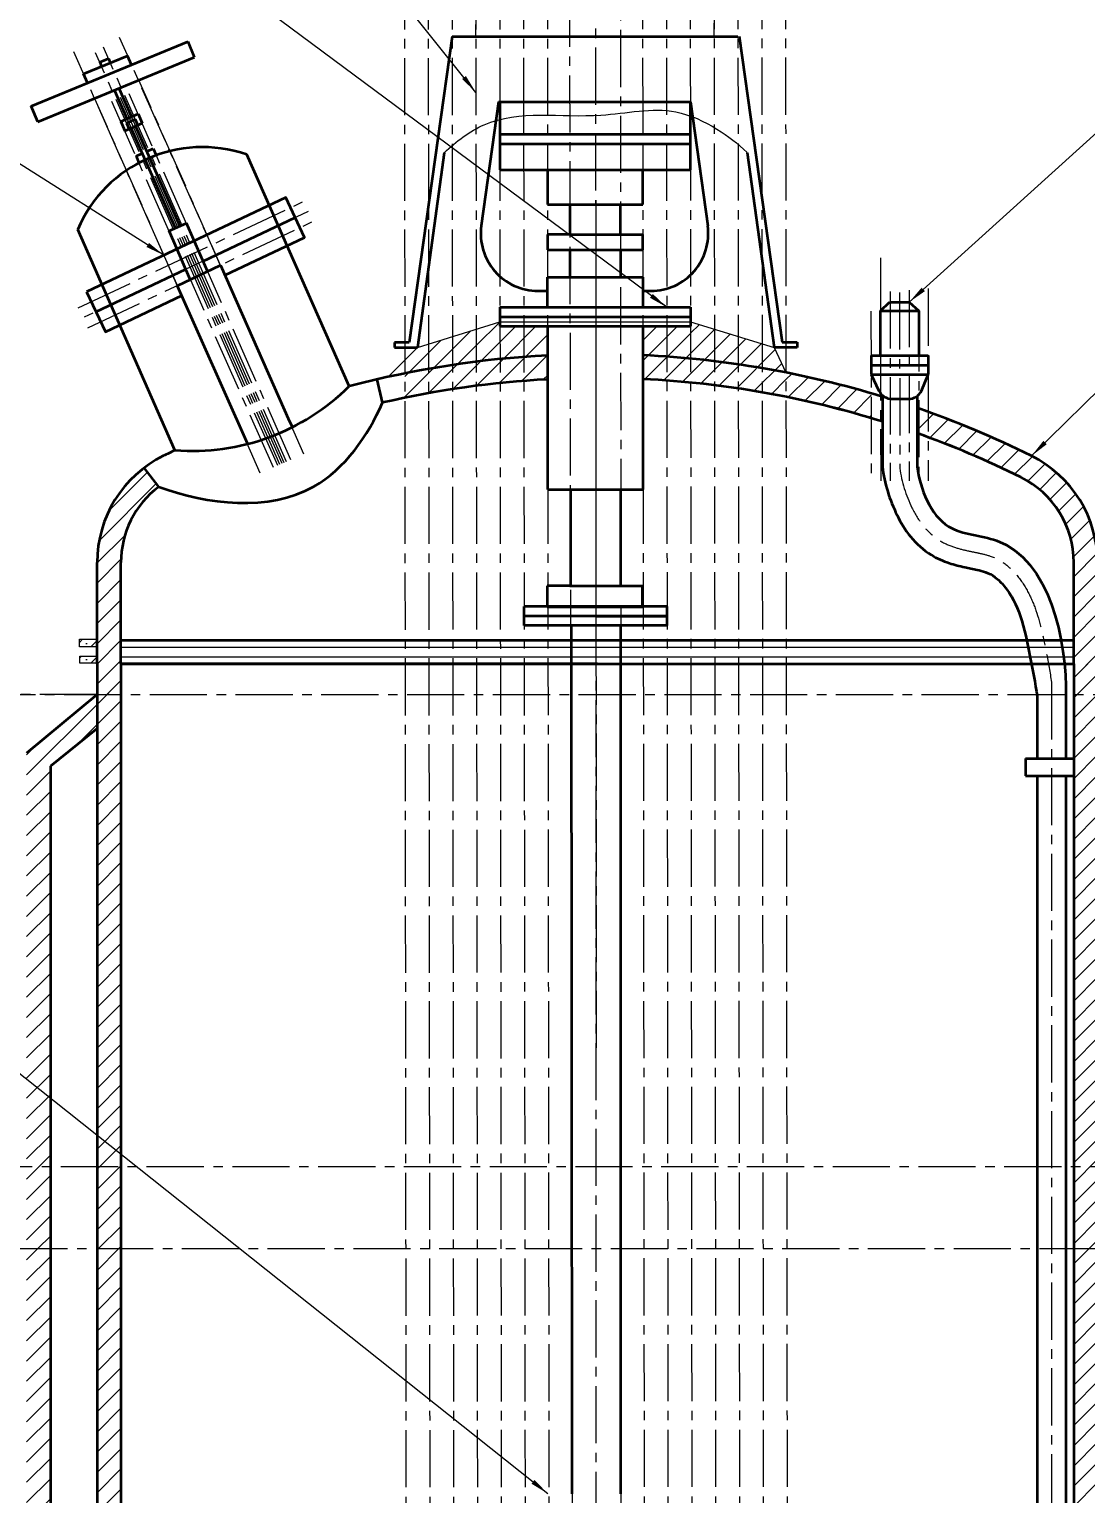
# Model space of a CAD drawing. Header units: millimetres. Extents: x 1423 to 2230, y -143 to 639.
# Drawn here: x 1602.8 to 1824.5, y 64 to 371.4 of the extents above; entities that cross this region are included whole.
import ezdxf

# ---------------------------------------------------------------- set-up
doc = ezdxf.new("R2010")
doc.units = ezdxf.units.MM
doc.linetypes.add('点画线', pattern=[18, 12, -2, 2, -2])
for name, color, linetype, lineweight in [('中心线层', 1, '点画线', 18), ('剖面线层', 4, 'Continuous', 18), ('尺寸线层', 3, 'Continuous', 18), ('粗实线层', 7, 'Continuous', 35), ('细实线层', 7, 'Continuous', 18)]:
    doc.layers.add(name, color=color, linetype=linetype, lineweight=lineweight)
doc.styles.add('标准', font='', dxfattribs={"width": 0.667})
doc.styles.get('标准').set_extended_font_data('宋体')
pattern_1 = [(45, (0, 0), (-2.121320343559642, 2.121320343559643), [])]
pattern_2 = [(45, (0, 0), (-1.683798022700466, 1.683798022700467), []), (45, (1.6838, 0), (-1.683798022700466, 1.683798022700467), [0, -2.38125])]

# ---------------------------------------------------------------- blocks, each defined once
blk = doc.blocks.new('*X3')
at = {"layer": '尺寸线层', "linetype": 'Continuous'}
blk.add_hatch(color=0, dxfattribs=at).paths.add_polyline_path([(-128.9689323210368, -75.06584415531842), (-126.470245023266, -71.90252915551866), (-125.7684655555543, -72.61492341342534)], flags=0)
at = {"layer": '尺寸线层', "color": 0, "linetype": 'Continuous'}
blk.add_line((-128.9689323210368, -75.06584415531842), (-52.76767708120292, 0), dxfattribs=at)
at = {"layer": '尺寸线层', "color": 0}
blk.add_line((-52.76767708120292, 0), (14.47760555555533, 0), dxfattribs=at)
at = {"layer": '尺寸线层', "color": 0, "insert": (-2.273736754432321e-13, 6.902777777777771), "char_height": 10, "width": 57.91042222222222, "attachment_point": 5, "line_spacing_factor": 1.150569886022795, "style": '标准'}
blk.add_mtext('\\T1.1;2-釜盖', dxfattribs=at)
blk = doc.blocks.new('*X5')
at = {"layer": '尺寸线层', "linetype": 'Continuous'}
blk.add_hatch(color=0, dxfattribs=at).paths.add_polyline_path([(-174.8691087147945, -72.52429748703426), (-172.2251411588338, -69.48136542025607), (-171.557464574887, -70.22581688223958)], flags=0)
at = {"layer": '尺寸线层', "color": 0, "linetype": 'Continuous'}
blk.add_line((-174.8691087147945, -72.52429748703426), (-94.00537829248105, 0), dxfattribs=at)
at = {"layer": '尺寸线层', "color": 0}
blk.add_line((-94.00537829248105, 0), (24.56783333333328, 0), dxfattribs=at)
at = {"layer": '尺寸线层', "color": 0, "insert": (0, 7.180555555555557), "char_height": 10, "width": 98.27133333333313, "attachment_point": 5, "line_spacing_factor": 1.150569886022795, "style": '标准'}
blk.add_mtext('\\T1.1;4-搅拌装置', dxfattribs=at)
blk = doc.blocks.new('*X7')
at = {"layer": '尺寸线层', "linetype": 'Continuous'}
blk.add_hatch(color=0, dxfattribs=at).paths.add_polyline_path([(-146.9365008008067, -73.36569241184418), (-144.3065704463222, -70.31062018183695), (-143.6354736006124, -71.05198987617177)], flags=0)
at = {"layer": '尺寸线层', "color": 0, "linetype": 'Continuous'}
blk.add_line((-146.9365008008067, -73.36569241184418), (-65.88843552418734, 0), dxfattribs=at)
at = {"layer": '尺寸线层', "color": 0}
blk.add_line((-65.88843552418734, 0), (24.41961111111095, 0), dxfattribs=at)
at = {"layer": '尺寸线层', "color": 0, "insert": (0, 7.208333333333314), "char_height": 10, "width": 97.67844444444427, "attachment_point": 5, "line_spacing_factor": 1.150569886022795, "style": '标准'}
blk.add_mtext('\\T1.1;6-工艺接管', dxfattribs=at)
blk = doc.blocks.new('*X9')
at = {"layer": '尺寸线层', "linetype": 'Continuous'}
blk.add_hatch(color=0, dxfattribs=at).paths.add_polyline_path([(189.63765720486, -142.9231241712613), (186.1952287334134, -140.8255812708722), (186.8174678618614, -140.0427540440666)], flags=0)
at = {"layer": '尺寸线层', "color": 0}
blk.add_line((14.40121978361253, 0), (-19.51345555555554, 0), dxfattribs=at)
at = {"layer": '尺寸线层', "color": 0, "linetype": 'Continuous'}
for p, q in [((26.21277591271451, -13.02299778336885), (14.40121978361253, 0)), ((189.63765720486, -142.9231241712613), (26.21277591271451, -13.02299778336885))]:
    blk.add_line(p, q, dxfattribs=at)
at = {"layer": '尺寸线层', "color": 0, "insert": (0, 7.208333333333343), "char_height": 10, "width": 78.05382222222215, "attachment_point": 5, "line_spacing_factor": 1.150569886022795, "style": '标准'}
blk.add_mtext('\\T1.1;8-联轴器', dxfattribs=at)
blk = doc.blocks.new('*X10')
at = {"layer": '尺寸线层', "linetype": 'Continuous'}
blk.add_hatch(color=0, dxfattribs=at).paths.add_polyline_path([(107.1029949828592, -32.92099114973308), (103.4552395283192, -31.20521722993084), (103.9898225071795, -30.36010123865333)], flags=0)
at = {"layer": '尺寸线层', "color": 0}
blk.add_line((55.05858434961942, 0), (-14.53318888888884, 0), dxfattribs=at)
at = {"layer": '尺寸线层', "color": 0, "linetype": 'Continuous'}
blk.add_line((107.1029949828592, -32.92099114973308), (55.05858434961942, 0), dxfattribs=at)
at = {"layer": '尺寸线层', "color": 0, "insert": (0, 7.041666666666686), "char_height": 10, "width": 58.13275555555538, "attachment_point": 5, "line_spacing_factor": 1.150569886022795, "style": '标准'}
blk.add_mtext('\\T1.1;9-人孔', dxfattribs=at)
blk = doc.blocks.new('*X11')
at = {"layer": '尺寸线层', "linetype": 'Continuous'}
blk.add_hatch(color=0, dxfattribs=at).paths.add_polyline_path([(153.439855828243, -95.7578902963383), (149.9306456021882, -93.77409504749033), (150.526940131937, -92.97132930719522)], flags=0)
at = {"layer": '尺寸线层', "color": 0}
blk.add_line((24.52511678944643, 0), (-26.80598888888926, 0), dxfattribs=at)
at = {"layer": '尺寸线层', "color": 0, "linetype": 'Continuous'}
blk.add_line((153.439855828243, -95.7578902963383), (24.52511678944643, 0), dxfattribs=at)
at = {"layer": '尺寸线层', "color": 0, "insert": (-2.273736754432321e-13, 7.152777777777771), "char_height": 10, "width": 107.2239555555557, "attachment_point": 5, "line_spacing_factor": 1.150569886022795, "style": '标准'}
blk.add_mtext('\\T1.1;10-密封装置', dxfattribs=at)
blk = doc.blocks.new('*X13')
at = {"layer": '尺寸线层', "linetype": 'Continuous'}
blk.add_hatch(color=0, dxfattribs=at).paths.add_polyline_path([(120.3712526190707, -105.0919920684484), (117.4809379775229, -102.2819954006827), (118.2615622231745, -101.6569947710022)], flags=0)
at = {"layer": '尺寸线层', "color": 0}
blk.add_line((36.23018015937237, 5.684341886080801e-14), (-31.69361666666668, 5.684341886080801e-14), dxfattribs=at)
at = {"layer": '尺寸线层', "color": 0, "linetype": 'Continuous'}
blk.add_line((120.3712526190707, -105.0919920684484), (36.23018015937237, 5.684341886080801e-14), dxfattribs=at)
at = {"layer": '尺寸线层', "color": 0, "insert": (0, 7.152777777777828), "char_height": 10, "width": 126.7744666666667, "attachment_point": 5, "line_spacing_factor": 1.150569886022795, "style": '标准'}
blk.add_mtext('\\T1.1;12-减速器支架', dxfattribs=at)

msp = doc.modelspace()

# ---------------------------------------------------------------- hatches: boundary and pattern name
at = {"layer": '剖面线层'}
h = msp.add_hatch(dxfattribs=at)
h.set_pattern_fill('无图案', color=256, scale=3, angle=45, style=0, pattern_type=0)
h.set_pattern_definition(pattern_1)
edge = h.paths.add_edge_path(flags=0)
edge.add_line((1691.596453574852, 300.9232531598745), (1691.591731478084, 305.4813944011618))
edge.add_line((1691.591731478084, 305.4813944011618), (1691.59031464855, 306.8490303151004))
edge.add_line((1691.59031464855, 306.8490303151004), (1696.588708630959, 308.4018754283325))
edge.add_line((1696.588708630959, 308.4018754283325), (1696.59574402637, 301.6107553926392))
edge.add_arc((1722.022721867443, 98.19377281965842), 205.0000000029922, 97.12497614096193, 98.53542190119391)
edge = h.paths.add_edge_path(flags=0)
edge.add_line((1686.597293714981, 300.1096935427183), (1686.592844365663, 304.4045573751467))
edge.add_line((1686.592844365663, 304.4045573751467), (1686.591920666142, 305.2961852018685))
edge.add_line((1686.591920666142, 305.2961852018685), (1691.59031464855, 306.8490303151004))
edge.add_line((1691.59031464855, 306.8490303151004), (1691.596453574852, 300.9232531598745))
edge.add_arc((1722.022721868341, 98.19377281438705), 205.0000000083385, 98.5354219012247, 99.9510623056314)
edge = h.paths.add_edge_path(flags=0)
edge.add_line((1681.598266022257, 299.1685557424057), (1681.595491162901, 301.8470694383607))
edge.add_line((1681.595491162901, 301.8470694383607), (1681.595411710636, 301.9237630486463))
edge.add_line((1681.595411710636, 301.9237630486463), (1684.244200869358, 304.5668218850701))
edge.add_line((1684.244200869358, 304.5668218850701), (1686.591920666142, 305.2961852018685))
edge.add_line((1686.591920666142, 305.2961852018685), (1686.597293714981, 300.1096935427178))
edge.add_arc((1722.022721866502, 98.19377282536541), 204.9999999972066, 99.95106230565465, 101.372829987961)
h = msp.add_hatch(dxfattribs=at)
h.set_pattern_fill('无图案', color=256, scale=3, angle=45, style=0, pattern_type=0)
h.set_pattern_definition(pattern_1)
edge = h.paths.add_edge_path(flags=0)
edge.add_line((1706.59471171549, 302.6124033404006), (1706.590311749137, 306.8595988303027))
edge.add_line((1706.590311749137, 306.8595988303027), (1706.58804546142, 309.0471989606139))
edge.add_line((1706.58804546142, 309.0471989606139), (1711.588048144503, 309.0471989606139))
edge.add_line((1711.588048144503, 309.0471989606139), (1711.594387080432, 302.9283566954469))
edge.add_arc((1722.022721867936, 98.1937728076077), 205.0000000150413, 92.91589057413572, 94.31608018844913)
edge = h.paths.add_edge_path(flags=0)
edge.add_line((1701.595163759157, 302.1734651200403), (1701.590587958719, 306.5903895737991))
edge.add_line((1701.590587958719, 306.5903895737991), (1701.588042778337, 309.0471989606139))
edge.add_line((1701.588042778337, 309.0471989606139), (1706.58804546142, 309.0471989606139))
edge.add_line((1706.58804546142, 309.0471989606139), (1706.59471171549, 302.6124033404006))
edge.add_arc((1722.022721866633, 98.1937728274695), 204.9999999951366, 94.31608018850237, 95.7188219390024)
edge = h.paths.add_edge_path(flags=0)
edge.add_line((1696.59574402637, 301.6107553926392), (1696.591003614634, 306.1865756890435))
edge.add_line((1696.591003614634, 306.1865756890435), (1696.588708630959, 308.4018754283325))
edge.add_line((1696.588708630959, 308.4018754283325), (1701.582398991924, 309.9532592730856))
edge.add_line((1701.582398991924, 309.9532592730856), (1701.588042778337, 309.0471989606139))
edge.add_line((1701.588042778337, 309.0471989606139), (1701.595163759157, 302.1734651200405))
edge.add_arc((1722.022721867957, 98.193772814389), 205.0000000082846, 95.71882193900768, 97.12497614092241)
h = msp.add_hatch(dxfattribs=at)
h.set_pattern_fill('无图案', color=256, scale=3, angle=45, style=0, pattern_type=0)
h.set_pattern_definition(pattern_1)
edge = h.paths.add_edge_path(flags=0)
edge.add_line((1731.594354467597, 302.970196879103), (1731.591719627878, 305.5135525477839))
edge.add_line((1731.591719627878, 305.5135525477839), (1731.588058876835, 309.0471989606139))
edge.add_line((1731.588058876835, 309.0471989606139), (1736.588061559917, 309.0471989606139))
edge.add_line((1736.588061559917, 309.0471989606139), (1736.594662747199, 302.6752109508426))
edge.add_arc((1722.022721866862, 98.19377281900111), 205.0000000036248, 85.92382725256796, 87.32383606084761)
edge = h.paths.add_edge_path(flags=0)
edge.add_line((1736.594662747199, 302.6752109508434), (1736.591582864629, 305.6481571760358))
edge.add_line((1736.591582864629, 305.6481571760358), (1736.588061559918, 309.0471989606139))
edge.add_line((1736.588061559918, 309.0471989606139), (1741.539199684482, 309.0471989606139))
edge.add_line((1741.539199684482, 309.0471989606139), (1741.595098376071, 302.2572974363775))
edge.add_arc((1722.022721867709, 98.19377283130197), 204.999999991296, 84.52133999755436, 85.92382725255857)
edge = h.paths.add_edge_path(flags=0)
edge.add_line((1741.595098376071, 302.2572974363771), (1741.591446101379, 305.7827618042878))
edge.add_line((1741.591446101379, 305.7827618042878), (1741.588064190558, 309.0472495827676))
edge.add_line((1741.588064190558, 309.0472495827676), (1741.587082657495, 309.9947029180829))
edge.add_line((1741.587082657495, 309.9947029180829), (1746.588669473712, 308.4655723377982))
edge.add_line((1746.588669473712, 308.4655723377982), (1746.595662148535, 301.7156895930821))
edge.add_arc((1722.022721867218, 98.19377282428738), 204.9999999983252, 83.11551537226129, 84.52133999760467)
edge = h.paths.add_edge_path(flags=0)
edge.add_line((1746.595662148535, 301.7156895930821), (1746.591727677127, 305.513552547784))
edge.add_line((1746.591727677127, 305.513552547784), (1746.588669473712, 308.4655723377982))
edge.add_line((1746.588669473712, 308.4655723377982), (1751.59025628993, 306.9364417575134))
edge.add_line((1751.59025628993, 306.9364417575134), (1751.59635510096, 301.0493870346656))
edge.add_arc((1722.022721867795, 98.19377282818101), 204.99999999439, 81.70547609524965, 83.11551537229055)
edge = h.paths.add_edge_path(flags=0)
edge.add_line((1751.59635510096, 301.0493870346657), (1751.592288145541, 304.9751340347764))
edge.add_line((1751.592288145541, 304.9751340347764), (1751.59025628993, 306.9364417575134))
edge.add_line((1751.59025628993, 306.9364417575134), (1756.591843106147, 305.4073111772286))
edge.add_line((1756.591843106147, 305.4073111772286), (1756.597178521418, 300.2571464138158))
edge.add_arc((1722.022721866496, 98.19377281914618), 205.0000000035172, 80.29032136857862, 81.70547609525454)
edge = h.paths.add_edge_path(flags=0)
edge.add_line((1756.597178521418, 300.2571464138155), (1756.594521969947, 302.8214599827461))
edge.add_line((1756.594521969947, 302.8214599827461), (1756.591843106147, 305.4073111772286))
edge.add_line((1756.591843106147, 305.4073111772286), (1759.148745706568, 304.6255916748427))
edge.add_line((1759.148745706568, 304.6255916748427), (1761.598133961914, 299.3374696105667))
edge.add_arc((1722.022721867642, 98.19377282577435), 204.9999999967902, 78.86912134556704, 80.29032136858129)
edge = h.paths.add_edge_path(flags=0)
edge.add_line((1756.602434408826, 295.1837482326156), (1756.600797054919, 296.7642517114111))
edge.add_line((1756.600797054919, 296.7642517114111), (1756.597178521418, 300.2571464138157))
edge.add_arc((1722.022721866912, 98.19377282193054), 205.0000000007026, 78.86912134557548, 80.29032136856188, ccw=False)
edge.add_line((1761.59813396191, 299.3374696105676), (1761.60341678038, 294.2380754436788))
edge.add_arc((1724.630498172918, 112.4110678990533), 185.547992128687, 78.50611364474024, 80.07779472628974)
edge = h.paths.add_edge_path(flags=0)
edge.add_line((1751.601590420954, 295.9958421482603), (1751.600236586505, 297.3026702244188))
edge.add_line((1751.600236586505, 297.3026702244188), (1751.59635510096, 301.0493870346655))
edge.add_arc((1722.022721866845, 98.19377282137876), 205.0000000012581, 80.29032136857018, 81.70547609526119, ccw=False)
edge.add_line((1756.597178521415, 300.2571464138165), (1756.602436531048, 295.1816996957065))
edge.add_arc((1723.895948620347, 110.0489044515535), 187.9996442187227, 79.98121720446565, 81.52541381041122)
edge = h.paths.add_edge_path(flags=0)
edge.add_line((1746.60088050506, 296.6785191881358), (1746.600233903422, 297.3026702244189))
edge.add_line((1746.600233903422, 297.3026702244189), (1746.595662148535, 301.7156895930821))
edge.add_arc((1722.022721867551, 98.19377282666821), 204.9999999959217, 81.70547609524112, 83.11551537227382, ccw=False)
edge.add_line((1751.596355100968, 301.049387034664), (1751.601591908861, 295.9944059031284))
edge.add_arc((1723.176725887346, 106.8342306283251), 191.2839379517667, 81.45417471111682, 82.9660462603876)
edge = h.paths.add_edge_path(flags=0)
edge.add_line((1741.600303269665, 297.2331225174016), (1741.59925509601, 298.2449026221821))
edge.add_line((1741.59925509601, 298.2449026221821), (1741.595098376071, 302.2572974363775))
edge.add_arc((1722.022721864552, 98.19377280012546), 205.0000000226316, 83.11551537233368, 84.52133999750788, ccw=False)
edge.add_line((1746.595662148524, 301.7156895930823), (1746.600881236971, 296.6778126897763))
edge.add_arc((1722.720647325741, 104.3667370223503), 193.7880682498732, 82.92152838263131, 84.1773472430901)
edge.add_arc((1722.02272186952, 98.19377284643599), 199.9999999760572, 84.15784384567645, 84.38244034504793)
edge = h.paths.add_edge_path(flags=0)
edge.add_line((1736.599857596561, 297.6607315192987), (1736.597997395933, 299.4563442764489))
edge.add_line((1736.597997395933, 299.4563442764489), (1736.594662747199, 302.6752109508427))
edge.add_arc((1722.022721867115, 98.1937728238818), 204.9999999987385, 84.521339997587, 85.92382725254163, ccw=False)
edge.add_line((1741.595098376072, 302.257297436377), (1741.600303125009, 297.2332621509652))
edge.add_arc((1722.007395033207, 97.50040826744308), 200.6915418445685, 84.39746257240272, 85.83029268557642)
edge = h.paths.add_edge_path(flags=0)
edge.add_line((1731.599542629823, 297.962172399504), (1731.59799471285, 299.4563442764489))
edge.add_line((1731.59799471285, 299.4563442764489), (1731.594354467597, 302.9701968791043))
edge.add_arc((1722.022721867814, 98.19377283597709), 204.9999999866241, 85.92382725249712, 87.32383606089218, ccw=False)
edge.add_line((1736.594662747195, 302.6752109508428), (1736.599856455158, 297.66183329146))
edge.add_arc((1721.686569723318, 91.14712641718108), 207.0524819375885, 85.86960312269528, 87.25582272646102)
h = msp.add_hatch(dxfattribs=at)
h.set_pattern_fill('无图案', color=256, scale=3, angle=45, style=0, pattern_type=0)
h.set_pattern_definition(pattern_1)
edge = h.paths.add_edge_path(flags=0)
edge.add_line((1681.595411710635, 301.9237630486462), (1682.208022618086, 302.5350486494257))
edge.add_line((1682.208022618086, 302.5350486494257), (1684.244200869358, 304.5668218850701))
edge.add_line((1684.244200869358, 304.5668218850701), (1686.591920666142, 305.2961852018685))
edge.add_line((1686.591920666142, 305.2961852018685), (1686.597293714981, 300.1096935427178))
edge.add_arc((1722.022721866502, 98.19377282536541), 204.9999999972066, 99.95106230565465, 101.372829987961)
edge.add_line((1681.598266022257, 299.1685557424055), (1681.595411710635, 301.9237630486462))
h = msp.add_hatch(dxfattribs=at)
h.set_pattern_fill('无图案', color=256, scale=3, angle=45, style=0, pattern_type=0)
h.set_pattern_definition(pattern_1)
edge = h.paths.add_edge_path(flags=0)
edge.add_line((1696.600978135223, 296.5583795949955), (1696.597836484937, 299.590948904701))
edge.add_line((1696.597836484937, 299.590948904701), (1696.59574402637, 301.6107553926395))
edge.add_arc((1722.022721866863, 98.19377282432515), 204.9999999982898, 95.71882193898273, 97.12497614096281, ccw=False)
edge.add_line((1701.595163759147, 302.1734651200405), (1701.600381212343, 297.1371666900616))
edge.add_arc((1722.077249965919, 98.3825046540548), 199.8067011764081, 95.88219334566615, 97.32541589548605)
edge = h.paths.add_edge_path(flags=0)
edge.add_line((1701.600381212343, 297.1371666900616), (1701.597420829022, 299.9947627894566))
edge.add_line((1701.597420829022, 299.9947627894566), (1701.595163759157, 302.1734651200405))
edge.add_arc((1722.022721867516, 98.19377281689563), 205.0000000057464, 94.3160801885241, 95.71882193895459, ccw=False)
edge.add_line((1706.594711715496, 302.6124033404006), (1706.599915960101, 297.5888548717844))
edge.add_arc((1722.077249964524, 98.38250466702561), 199.8067011633631, 94.4426695564065, 95.88219334564857)
edge = h.paths.add_edge_path(flags=0)
edge.add_line((1706.599915960101, 297.5888548717844), (1706.597423512105, 299.9947627894566))
edge.add_line((1706.597423512105, 299.9947627894566), (1706.59471171549, 302.6124033404005))
edge.add_arc((1722.022721867494, 98.19377281535765), 205.0000000072788, 92.915890574081, 94.31608018848738, ccw=False)
edge.add_line((1711.59438708058, 302.9283566954544), (1711.599581494593, 297.9142973548614))
edge.add_arc((1722.077249965548, 98.38250465471793), 199.806701175712, 93.00591348852568, 94.44266955642253)
edge = h.paths.add_edge_path(flags=0)
edge.add_line((1691.601707875987, 295.8513861754796), (1691.597833801854, 299.5909489047009))
edge.add_line((1691.597833801854, 299.5909489047009), (1691.596453574852, 300.9232531598748))
edge.add_arc((1722.022721867352, 98.19377282024044), 205.0000000024034, 97.12497614095747, 98.53542190119401, ccw=False)
edge.add_line((1696.595744026368, 301.6107553926389), (1696.600978135223, 296.5583795949957))
edge.add_arc((1722.077249965788, 98.38250465586299), 199.8067011745992, 97.325415895515, 98.77328972112164)
edge = h.paths.add_edge_path(flags=0)
edge.add_line((1686.602571856512, 295.0148139219596), (1686.598249457769, 299.1871350199453))
edge.add_line((1686.598249457769, 299.1871350199453), (1686.597293714981, 300.1096935427177))
edge.add_arc((1722.022721867904, 98.19377281754808), 205.0000000051485, 98.53542190123483, 99.95106230566302, ccw=False)
edge.add_line((1691.596453574853, 300.9232531598756), (1691.601707875987, 295.8513861754798))
edge.add_arc((1722.077249967854, 98.38250464411351), 199.8067011865266, 98.77328972119382, 100.2267947624218)
edge = h.paths.add_edge_path(flags=0)
edge.add_line((1681.60357178761, 294.0470114244692), (1681.59950179168, 297.9756933656782))
edge.add_line((1681.59950179168, 297.9756933656782), (1681.598266022257, 299.1685557424047))
edge.add_arc((1722.022721868897, 98.19377281268629), 205.0000000101083, 99.95106230570582, 101.37282998791852, ccw=False)
edge.add_line((1686.597293714966, 300.1096935427146), (1686.602571856512, 295.0148139219596))
edge.add_arc((1722.077249965907, 98.38250465605239), 199.8067011744315, 100.2267947624812, 101.6869447934863)
h = msp.add_hatch(dxfattribs=at)
h.set_pattern_fill('无图案', color=256, scale=3, angle=45, style=0, pattern_type=0)
h.set_pattern_definition(pattern_1)
edge = h.paths.add_edge_path(flags=0)
edge.add_line((1761.603414147382, 294.240617021055), (1761.602468085713, 295.1538305618357))
edge.add_line((1761.602468085713, 295.1538305618357), (1761.598133961915, 299.3374696105682))
edge.add_arc((1722.022721866906, 98.19377282216703), 205.0000000004732, 73.72166548784583, 78.86912134555979, ccw=False)
edge.add_line((1779.484991387116, 294.9756001888746), (1779.484991387093, 289.7645023959994))
edge.add_arc((1722.077249965216, 98.38250466088633), 199.8067011695149, 73.30263937344543, 78.5903748009096)
h = msp.add_hatch(dxfattribs=at)
h.set_pattern_fill('无图案', color=256, scale=3, angle=45, style=0, pattern_type=0)
h.set_pattern_definition(pattern_1)
edge = h.paths.add_edge_path(flags=0)
edge.add_line((1789.484991387093, 286.4724019635936), (1789.484991387093, 287.8403124268171))
edge.add_line((1789.484991387093, 287.8403124268171), (1789.484991387093, 291.775389179143))
edge.add_arc((1722.022721844, 98.19377275769358), 205.0000000688929, 70.19376298835653, 70.78679788503808, ccw=False)
edge.add_line((1791.484991387105, 291.0667701890787), (1791.484991387093, 285.7465440680206))
edge.add_arc((1663.330436161924, -64.24713535220417), 372.7186145862156, 69.88916473388107, 70.21623505341131)
h = msp.add_hatch(dxfattribs=at)
h.set_pattern_fill('无图案', color=256, scale=3, angle=45, style=0, pattern_type=0)
h.set_pattern_definition(pattern_1)
edge = h.paths.add_edge_path(flags=0)
edge.add_arc((1722.022721866919, 98.1937728223619), 200.0000000002852, 63.61219991040974, 69.11727749671525)
edge.add_arc((1722.022721859454, 98.19377280242722), 200.0000000215714, 69.11727749675286, 69.67704697049365)
edge.add_line((1791.4849913871, 285.7437477976192), (1791.484991387093, 291.0667701890835))
edge.add_arc((1722.022721866904, 98.19377282231653), 205.0000000003322, 63.61219991041742, 70.19376298826307, ccw=False)
edge.add_arc((1802.022722517206, 259.4389281918153), 24.99999934982633, 1.3073986337985843e-12, 63.61219991043629, ccw=False)
edge.add_line((1827.022721867032, 259.4389281918159), (1827.022721867032, 243.3641819818347))
edge.add_line((1827.022721867032, 243.3641819818347), (1827.022721867032, 241.7489264428124))
edge.add_line((1827.022721867032, 241.7489264428124), (1827.022721867032, 239.7747252284518))
edge.add_line((1827.022721867032, 239.7747252284518), (1827.022721867032, 238.3389425270987))
edge.add_line((1827.022721867032, 238.3389425270987), (1827.022721867032, 238.1937728226237))
edge.add_line((1827.022721867032, 238.1937728226237), (1827.022721867032, 231.7284978131886))
edge.add_line((1827.022721867032, 231.7284978131886), (1822.022721867032, 231.7284978131886))
edge.add_line((1822.022721867032, 231.7284978131886), (1822.022721867032, 238.1937728226237))
edge.add_line((1822.022721867032, 238.1937728226237), (1822.022721867032, 239.6937728226237))
edge.add_line((1822.022721867032, 239.6937728226237), (1822.022721867032, 241.6937728226237))
edge.add_line((1822.022721867032, 241.6937728226237), (1822.022721867032, 243.1937728226237))
edge.add_line((1822.022721867032, 243.1937728226237), (1822.022721867032, 259.4389281918158))
edge.add_arc((1802.022722517207, 259.4389281918156), 19.9999993498252, 4.885332149543953e-13, 63.6122020329256)
h = msp.add_hatch(dxfattribs=at)
h.set_pattern_fill('无图案', color=256, scale=3, angle=45, style=0, pattern_type=0)
h.set_pattern_definition(pattern_1)
edge = h.paths.add_edge_path(flags=0)
edge.add_arc((1642.022721216781, 259.4389281918314), 24.99999934975199, 146.9780097362196, 180.0000000000009, ccw=False)
edge.add_arc((1642.022721216503, 259.438928192169), 24.99999934933561, 127.1279907497622, 146.9780097365222, ccw=False)
edge.add_line((1626.932782608793, 279.3711563737423), (1629.950770408897, 275.3847106336779))
edge.add_arc((1642.022721216916, 259.4389281917873), 19.99999934988293, 127.1279907500043, 179.9999999999188)
edge.add_line((1622.022721867033, 259.4389281918157), (1622.022721867032, 243.1937728226237))
edge.add_line((1622.022721867032, 243.1937728226237), (1622.022721867032, 241.6937728226237))
edge.add_line((1622.022721867032, 241.6937728226237), (1622.022721867032, 239.6937728226237))
edge.add_line((1622.022721867032, 239.6937728226237), (1622.022721867032, 238.1937728226237))
edge.add_line((1622.022721867032, 238.1937728226237), (1622.018245917638, 231.7284978131886))
edge.add_line((1622.018245917638, 231.7284978131886), (1617.018245917638, 231.7284978131886))
edge.add_line((1617.018245917638, 231.7284978131886), (1617.018245917638, 238.1937728226237))
edge.add_line((1617.018245917638, 238.1937728226237), (1617.022721867032, 238.3389425270987))
edge.add_line((1617.022721867032, 238.3389425270987), (1617.022721867032, 239.7747252284519))
edge.add_line((1617.022721867032, 239.7747252284519), (1617.022721867032, 241.7489264428124))
edge.add_line((1617.022721867032, 241.7489264428124), (1617.022721867032, 243.3641819818348))
edge.add_line((1617.022721867032, 243.3641819818348), (1617.022721867032, 259.4389281918156))
h = msp.add_hatch(dxfattribs=at)
h.set_pattern_fill('SACNCR', color=256, style=0)
h.set_pattern_definition(pattern_2)
h.paths.add_polyline_path([(1613.312039018948, 241.7489264428124), (1613.312039018948, 242.4335820828095), (1613.312039018948, 243.3641819818347), (1616.961320051554, 243.3641819818347), (1617.022721867032, 241.7489264428124)], flags=0)
h = msp.add_hatch(dxfattribs=at)
h.set_pattern_fill('SACNCR', color=256, style=0)
h.set_pattern_definition(pattern_2)
h.paths.add_polyline_path([(1613.431687577394, 238.3389425270987), (1613.431687577394, 239.3493081317546), (1613.431687577394, 239.7747252284518), (1616.961320051554, 239.7747252284518), (1616.961320051554, 238.3389425270987)], flags=0)
h = msp.add_hatch(dxfattribs=at)
h.set_pattern_fill('无图案', color=256, scale=3, angle=45, style=0, pattern_type=0)
h.set_pattern_definition(pattern_1)
h.paths.add_polyline_path([(1617.018245917638, 115.4463728253857), (1617.018245917638, 198.3194587979703), (1617.018245917638, 238.1937728226237), (1622.022721867032, 238.1937728226237), (1622.018245917638, 115.4463728253857)], flags=0)
h = msp.add_hatch(dxfattribs=at)
h.set_pattern_fill('无图案', color=256, scale=3, angle=45, style=0, pattern_type=0)
h.set_pattern_definition(pattern_1)
h.paths.add_polyline_path([(1822.022721867032, 115.4463728253857), (1822.022721867032, 158.6363318314432), (1822.022721867032, 238.1937728226237), (1827.022721867032, 238.1937728226237), (1827.022721867032, 115.4463728253857)], flags=0)
h = msp.add_hatch(dxfattribs=at)
h.set_pattern_fill('无图案', color=256, scale=3, angle=45, style=0, pattern_type=0)
h.set_pattern_definition(pattern_1)
h.paths.add_polyline_path([(1602.228321487706, 219.4125682838157), (1608.840203362481, 224.9184430171213), (1617.018245917638, 231.7284978131886), (1617.018245917638, 224.6003503464893), (1607.228321487254, 216.7259795937504), (1607.228321487254, 115.4463728253857), (1602.228321487254, 115.4463728253857)], flags=0)
h = msp.add_hatch(dxfattribs=at)
h.set_pattern_fill('无图案', color=256, scale=3, angle=45, style=0, pattern_type=0)
h.set_pattern_definition(pattern_1)
edge = h.paths.add_edge_path(flags=0)
edge.add_arc((1722.022721867017, 132.6989728280438), 219.999999999895, 257.9223728333072, 267.4105316317003, ccw=False)
edge.add_arc((1722.022721867027, 132.6989728281324), 219.9999999999838, 243.612199910407, 257.9223728333093, ccw=False)
edge.add_arc((1642.18996472662, -28.39121460926717), 40.213232529706, 186.412478158071, 243.4968720694155, ccw=False)
edge.add_line((1602.228321487254, -32.8824438505515), (1602.228321487254, 115.4463728253857))
edge.add_line((1602.228321487254, 115.4463728253857), (1607.228321487254, 115.4463728253857))
edge.add_line((1607.228321487254, 115.4463728253857), (1607.228321487254, -32.33428258516693))
edge.add_arc((1642.107162315821, -28.48724759004329), 35.09035787503839, 186.2941170120437, 243.5314604058599)
edge.add_arc((1722.022721867034, 132.698972828195), 215.0000000000466, 243.6122002559389, 266.1401139308401)
edge.add_line((1707.549615206156, -81.81333260811996), (1716.264183070707, -73.00457245536239))
edge.add_arc((1716.441907417916, -73.18039639115726), 0.2499999999788843, -18.5168589284267, 135.3079763357948, ccw=False)
edge.add_line((1716.678964980202, -73.25979231140805), (1712.083261581001, -87.07638322712603))
h = msp.add_hatch(dxfattribs=at)
h.set_pattern_fill('无图案', color=256, scale=3, angle=45, style=0, pattern_type=0)
h.set_pattern_definition(pattern_1)
edge = h.paths.add_edge_path(flags=0)
edge.add_line((1617.022721867032, -28.54618254104417), (1617.022721867032, -16.41909040753029))
edge.add_line((1617.022721867032, -16.41909040753029), (1617.022721867032, -7.301027171852297))
edge.add_line((1617.022721867032, -7.301027171852297), (1617.018245917638, 115.4463728253857))
edge.add_line((1617.018245917638, 115.4463728253857), (1622.018245917638, 115.4463728253857))
edge.add_line((1622.018245917638, 115.4463728253857), (1622.018245917638, -7.30102717185224))
edge.add_line((1622.018245917638, -7.30102717185224), (1622.022721867032, -28.54618254104417))
edge.add_arc((1642.022721216859, -28.54618254104366), 19.99999934982611, 180.0000000000015, 243.6122020329233)
edge.add_arc((1722.022721867037, 132.6989728281657), 200.0000000000176, 243.6122001226606, 269.9993588674747)
edge.add_line((1722.020483892335, -67.30102715933054), (1722.020483892335, -72.30102715963622))
edge.add_arc((1722.022721867039, 132.6989728281761), 205.0000000000283, 243.6121999104049, 269.99937450485265, ccw=False)
edge.add_arc((1642.022721216858, -28.5461825410444), 24.99999934982545, 180.0000000000001, 243.612199910369, ccw=False)
h = msp.add_hatch(dxfattribs=at)
h.set_pattern_fill('无图案', color=256, scale=3, angle=45, style=0, pattern_type=0)
h.set_pattern_definition(pattern_1)
edge = h.paths.add_edge_path(flags=0)
edge.add_line((1822.022721867032, -7.30102717185224), (1822.022721867032, 68.67416981818104))
edge.add_line((1822.022721867032, 68.67416981818104), (1822.022721867032, 115.4463728253857))
edge.add_line((1822.022721867032, 115.4463728253857), (1827.022721867032, 115.4463728253857))
edge.add_line((1827.022721867032, 115.4463728253857), (1827.022721867032, -7.30102717185224))
edge.add_line((1827.022721867032, -7.30102717185224), (1827.022721867032, -28.54618254104423))
edge.add_arc((1802.022722517207, -28.54618254104399), 24.9999993498252, 296.38779796707445, 359.99999999999943, ccw=False)
edge.add_arc((1722.022721867042, 132.6989728281056), 204.9999999999575, 269.9993745048503, 296.38779983075153, ccw=False)
edge.add_line((1722.02048389233, -72.30102715963602), (1722.020483892335, -67.30102715933089))
edge.add_arc((1722.022721867034, 132.6989728281395), 199.9999999999917, 269.9993588674755, 296.3878000895939)
edge.add_arc((1802.022722517207, -28.54618254104398), 19.99999934982567, 296.387800089602, 359.9999999999991)
edge.add_line((1822.022721867032, -28.54618254104432), (1822.022721867032, -7.30102717185207))
h = msp.add_hatch(dxfattribs=at)
h.set_pattern_fill('无图案', color=256, scale=3, angle=45, style=0, pattern_type=0)
h.set_pattern_definition(pattern_1)
edge = h.paths.add_edge_path(flags=0)
edge.add_line((1731.952744259094, -86.96666769888381), (1729.548913616067, -79.78939417953907))
edge.add_line((1729.548913616067, -79.78939417953907), (1727.362002804453, -73.25979231141304))
edge.add_arc((1727.599060366601, -73.1803963911152), 0.2499999998630245, 44.69202363270023, 198.5168589486974, ccw=False)
edge.add_line((1727.776784713825, -73.00457245549953), (1736.491632608488, -81.81361566482698))
edge.add_arc((1722.022721867031, 132.6989728281378), 214.9999999999914, 273.8587653487672, 296.3878000895942)
edge.add_arc((1802.022722517207, -28.54618254104405), 34.99999934982559, 296.3878000895955, 359.9999999999996)
edge.add_line((1837.022721867032, -28.54618254104435), (1837.022721867032, -7.30102717185207))
edge.add_line((1837.022721867032, -7.30102717185207), (1837.022721867032, 115.4463728253857))
edge.add_line((1837.022721867032, 115.4463728253857), (1842.022721867032, 115.4463728253857))
edge.add_line((1842.022721867032, 115.4463728253857), (1842.022721867032, -7.30102717185224))
edge.add_line((1842.022721867032, -7.30102717185224), (1842.022721867032, -28.54618254104423))
edge.add_arc((1802.022722517207, -28.54618254104393), 39.99999934982566, 296.387797967075, 359.99999999999955, ccw=False)
edge.add_arc((1722.022721867038, 132.6989728281268), 219.9999999999785, 272.5883032803965, 296.3877997036812, ccw=False)
edge.add_line((1731.957713102651, -87.07658529683582), (1731.952744259094, -86.96666769888381))

# ---------------------------------------------------------------- linework, layer by layer
at = {"layer": '中心线层'}
for p, q in [((1721.449354450814, 619.5594572691683), (1721.799544998999, 157.1224254060219)), ((1726.850628059084, 515.2511234608739), (1726.92306994264, 254.5928086309673)), ((1715.947653170681, 505.7110204335214), (1716.540540615697, 153.4258758071156)), ((1681.399162079534, 491.3594271218681), (1682.020505356987, -108.4102423615535)), ((1686.399159396453, 491.3646069681961), (1687.020502673906, -108.4050625152254)), ((1691.399156713371, 491.3697868145242), (1692.020499990824, -108.3998826688974)), ((1696.39915403029, 491.3749666608522), (1697.020497307743, -108.3947028225693)), ((1701.399151347208, 491.3801465071803), (1702.020494624661, -108.3895229762413)), ((1706.399148664127, 491.3853263535083), (1707.02049194158, -108.3843431299132)), ((1711.399145981045, 491.3905061998364), (1712.020489258498, -108.3791632835852)), ((1731.399135248719, 491.4112255851486), (1732.020478526172, -108.3584438982729)), ((1736.399132565638, 491.4164054314767), (1737.020475843091, -108.3532640519449)), ((1741.399129882556, 491.4215852778047), (1742.020473160009, -108.3480842056169)), ((1746.399127199475, 491.4267651241328), (1747.020470476928, -108.3429043592889)), ((1751.399124516393, 491.4319449704608), (1752.020467793846, -108.3377245129607)), ((1756.399121833312, 491.4371248167889), (1757.020465110765, -108.3325446666327)), ((1761.39911915023, 491.4423046631169), (1762.020462427683, -108.3273648203047)), ((1660.424314468377, 282.2369002190571), (1621.745219051827, 369.6475137387382)), ((1651.276311204383, 278.1978364312529), (1612.143422236526, 366.6862119171966)), ((1654.93551250998, 279.8134619463746), (1616.700038170683, 366.4701797977798)), ((1656.765113162779, 280.6212747039354), (1618.335235136113, 367.6666653822411)), ((1657.423800555523, 289.0340943608953), (1625.77136200523, 360.7217518809271)), ((1648.275826101935, 284.994965321549), (1616.623387551641, 356.6826228415808)), ((1654.020712183581, 279.4095555675942), (1619.367774125636, 357.8943746036931)), ((1655.39291267318, 280.0154151357648), (1620.739974615235, 358.5002341718637)), ((1655.85031283638, 280.217368325155), (1621.197374778435, 358.7021873612539)), ((1656.30771299958, 280.4193215145452), (1621.654774941635, 358.9041405506442)), ((1657.679913489179, 281.0251810827158), (1623.026975431234, 359.5100001188148)), ((1613.080562398955, 312.9324082261401), (1660.313089638098, 335.2429468197655)), ((1721.747829293701, -69.39545519118315), (1721.747829293701, 335.5417877919959)), ((1661.304796912078, 333.1434528682884), (1614.072269672935, 310.8329142746629)), ((1615.063976946915, 308.7334203231861), (1662.296504186058, 331.0439589168112)), ((1640.203130177498, 320.6080347286833), (1638.326835380988, 324.8576212230864)), ((1781.476006426969, 323.4399550890718), (1781.484991387093, 276.5913714534811)), ((1787.458434349274, 316.639928684051), (1787.484991387093, 276.5913714534811)), ((1791.473308199355, 316.958991506574), (1791.484991387093, 276.5913714534811)), ((1783.496737636281, 316.3563172862528), (1783.484991387093, 276.5913714534811)), ((1785.464291708505, 316.1613344502666), (1785.481395854098, 279.26941916606)), ((1779.455275217656, 312.2284009881202), (1779.484991387093, 276.5913714534811)), ((1789.532342695673, 311.5636867745307), (1789.484991387093, 276.5913714534811)), ((1726.924280926406, 250.2354814574207), (1727.020483892335, -95.91928081478137)), ((1817.345707254207, 234.3203933157352), (1817.349424824765, -26.3636027903452)), ((1617.018245917638, 231.7284978131886), (1574.082883786797, 231.7284978131886)), ((1574.082883786797, 231.7284978131886), (1873.914693218002, 231.7284978131886)), ((1716.565383490046, 159.2954390855832), (1717.020483892335, -95.91928081478137)), ((1519.422721867046, 132.6989728281355), (1924.622721867022, 132.6989728281355)), ((1526.81746404659, 115.4463728253857), (1960.210715860798, 115.4463728253857))]:
    msp.add_line(p, q, dxfattribs=at)
msp.add_open_spline([(1785.481395854098, 279.26941916606), (1785.883949666809, 276.3996617289765), (1787.242883756844, 272.1140707625293), (1790.289893654448, 266.9599899506138), (1793.448524271503, 264.0766405148555), (1796.853960747485, 262.6145329100275), (1799.631104479943, 261.9444026300024), (1802.213810173984, 261.4296888306606), (1804.974542293201, 260.8037880904263), (1807.804582276441, 259.2230145421117), (1810.418758479665, 256.5603914478748), (1812.537773311861, 253.2762119396287), (1814.820581397955, 247.8682239588065), (1816.08077033701, 241.4424496488658), (1817.035378914269, 236.3894262530081), (1817.345707254207, 234.3203933157352)], degree=3, knots=[0, 0, 0, 0, 8.706649463120785, 13.23710378708899, 17.89540776930874, 21.25317921695675, 24.26477213830846, 26.46722137821937, 29.17298689441981, 32.73634955636305, 36.01569359102317, 40.29983479393886, 44.40061537785309, 53.58148040413336, 59.86745779881825, 59.86745779881825, 59.86745779881825, 59.86745779881825], dxfattribs=at)
at = {"layer": '粗实线层'}
for p, q in [((1691.525023658746, 369.8834017122695), (1682.552358729146, 305.6436589110851)), ((1691.525023658746, 369.8834017122695), (1751.525034404461, 369.8834017122695)), ((1751.765437718503, 369.9306660869186), (1760.838896001284, 305.7050821978498)), ((1603.186677019379, 355.2815630285043), (1636.119942731674, 368.8541963772363)), ((1614.195901941532, 362.0450877987346), (1623.426031318974, 365.8490580121901)), ((1624.259238277222, 363.9660995141955), (1623.426031318974, 365.8490580121901)), ((1637.489286785484, 365.5315565904734), (1636.119942731674, 368.8541963772363)), ((1604.556021073188, 351.9589232417413), (1637.489286785484, 365.5315565904734)), ((1617.567376586577, 364.5044476684799), (1619.411686971749, 365.2284538814324)), ((1617.567376586577, 364.5044476684799), (1617.944287891261, 363.5898926349649)), ((1619.411686971749, 365.2284538814324), (1619.77588736492, 364.3447411918884)), ((1615.028692860808, 360.1619578405371), (1614.195901941532, 362.0450877987346)), ((1623.339435107452, 352.6127626396668), (1620.739974615235, 358.5002341718637)), ((1621.654774941635, 358.9041405506442), (1624.254042231203, 353.0171065996668)), ((1604.556021073188, 351.9589232417413), (1603.186677019379, 355.2815630285043)), ((1621.984227047109, 352.0136308600061), (1625.610163737154, 353.6166422097859)), ((1625.610163737154, 353.6166422097859), (1626.469500829463, 351.6728619037086)), ((1701.25361715554, 356.1734005820593), (1697.663979750703, 330.1244169428837)), ((1701.25361715554, 356.1734005820593), (1741.539199684482, 356.1734005820593)), ((1701.543794708679, 356.1734005820593), (1701.543794708679, 347.3444601271786)), ((1741.539241246434, 356.1734005820593), (1745.176064604643, 330.1469506345412)), ((1741.548346497053, 347.3444601271786), (1741.548346497053, 356.1734005820593)), ((1621.984227047109, 352.0136308600061), (1622.843564139418, 350.0698505539287)), ((1622.843564139418, 350.0698505539287), (1626.469500829463, 351.6728619037086)), ((1623.222289364644, 351.688177187964), (1625.04086339469, 352.5007757242353)), ((1623.757972701858, 350.4741067308087), (1623.252791914041, 351.6478734695644)), ((1633.47190737772, 329.6639075904799), (1624.197842421172, 350.6685712823884)), ((1625.571626573171, 351.2759154739865), (1625.047520290732, 352.4854133786873)), ((1625.112449544923, 351.0729152423885), (1634.386514501471, 330.06825155048)), ((1701.539221455654, 349.3444601271786), (1741.548346497053, 349.3444601271786)), ((1625.191002147965, 344.7600555833778), (1626.542740567749, 345.3576534495503)), ((1625.191002147965, 344.7600555833778), (1625.796495015119, 343.3340797507449)), ((1627.4573476915, 345.7619974095504), (1628.81693883801, 346.3630669331577)), ((1628.81693883801, 346.3630669331577), (1629.453647794425, 344.9543449363911)), ((1669.927330027063, 296.4737444398045), (1648.414756043966, 345.0856551779996)), ((1689.882961455566, 345.4875828616356), (1684.244200869358, 304.5668218850701)), ((1701.539221455654, 347.3444601271786), (1741.548346497053, 347.3444601271786)), ((1701.548367971521, 347.3444601271787), (1701.548367971521, 341.8854946480743)), ((1741.554001824293, 341.8854946480743), (1741.554001824293, 347.3444601271786)), ((1753.445779589477, 345.5374539805003), (1759.148745706568, 304.6255916748427)), ((1701.548367971521, 341.8854946480743), (1741.554001824293, 341.8854946480743)), ((1711.55402866118, 341.8854946480743), (1711.55402866118, 334.6266688326828)), ((1731.561537845268, 334.6266688326828), (1731.561537845268, 341.8854946480743)), ((1711.55402866118, 334.6266688326828), (1731.561537845268, 334.6266688326828)), ((1716.252731801213, 334.6266688326828), (1716.252731801213, 328.3002513048441)), ((1726.902584425437, 328.3002513048441), (1726.902584425437, 334.6266688326828)), ((1633.351361183234, 283.045063262953), (1612.954537704072, 329.3643331338393)), ((1632.127674242245, 329.0696277789124), (1635.75361093229, 330.6726391286923)), ((1636.585144852421, 318.899059877145), (1632.127674242245, 329.0696277789124)), ((1640.203130177498, 320.6080347286833), (1635.757013848445, 330.6649418915273)), ((1639.264982779243, 322.7328279758849), (1658.592190461561, 331.8621386037103)), ((1716.252731801213, 328.3002513048441), (1711.568107590997, 328.3002513048441)), ((1711.568107590997, 328.3002513048441), (1711.568107590997, 325.0697402267988)), ((1716.252731801213, 328.3002513048441), (1731.571438539374, 328.3002513048441)), ((1731.571438539374, 325.0697402267988), (1731.571438539374, 328.3002513048441)), ((1711.568107590997, 325.0697402267988), (1731.571438539374, 325.0697402267988)), ((1716.269773772989, 325.0697402267987), (1716.269773772989, 319.3803610028538)), ((1726.903483068247, 325.0697402267987), (1726.903483068247, 319.3803610028538)), ((1616.784876123453, 312.1142285392411), (1635.646997454166, 321.0238531243465)), ((1633.858622623379, 317.5496265363283), (1642.916893035334, 321.8898952284859)), ((1642.916893035334, 321.8898952284859), (1657.423800555523, 289.0340943608953)), ((1633.858622623379, 317.5496265363283), (1648.555761381416, 284.346270665787)), ((1711.583904265217, 313.0471989606139), (1711.583904265217, 319.3803610028538)), ((1711.583904265217, 319.3803610028538), (1731.577332575181, 319.3803610028538)), ((1731.577332575181, 319.3803610028538), (1731.577332575181, 313.0471989606139)), ((1709.55163864867, 316.4862576340486), (1711.583904265217, 316.4862576340375)), ((1731.577332575181, 316.4862576339277), (1733.291532692965, 316.4862576339183)), ((1781.476006426969, 312.3081666937509), (1783.328179241873, 314.107367530275)), ((1783.328179241873, 314.107367530275), (1787.460111926732, 314.107367530275)), ((1787.460111926732, 314.107367530275), (1789.52698751327, 312.3081666937509)), ((1701.583898544582, 313.0471989606139), (1741.539199684482, 313.0471989606139)), ((1701.583898899051, 313.0471989606139), (1701.583898899051, 309.0471989606139)), ((1701.583898899051, 311.0471989606139), (1741.539199684482, 311.0471989606139)), ((1741.539199684482, 313.0471989606139), (1741.539199684482, 309.0471989606139)), ((1781.47837108053, 302.9082532951701), (1781.476006426969, 312.3081666937509)), ((1781.476006426969, 312.3081666937509), (1789.52698751327, 312.3081666937509)), ((1789.52698751327, 312.3081666937509), (1789.52698751327, 302.9082532951701)), ((1701.583898899051, 309.0471989606139), (1741.539199684482, 309.0471989606139)), ((1711.588048144503, 309.0471989606139), (1711.588048144503, 274.7587838089325)), ((1731.623559137379, 274.7587838089325), (1731.623559137379, 309.0471989606139)), ((1682.552358729146, 305.6436589110851), (1679.411584069936, 305.6436589110851)), ((1679.411584069936, 305.6436589110851), (1679.411584069936, 304.5668218850701)), ((1679.411584069936, 304.5668218850701), (1684.244200869358, 304.5668218850701)), ((1763.981356556168, 304.6331749716676), (1759.148745706568, 304.6255916748427)), ((1760.838896001284, 305.7050821978498), (1763.979666793635, 305.7100106719021)), ((1763.979666793635, 305.7100106719021), (1763.981356556168, 304.6331749716676)), ((1779.484991387093, 302.9082532951701), (1791.484991387093, 302.9082532951701)), ((1779.484991387093, 302.9082532951701), (1779.484991387093, 298.9082532951701)), ((1791.484991387093, 302.9082532951701), (1791.484991387093, 298.9082532951701)), ((1779.482245735992, 300.9082532951701), (1791.484991387093, 300.9082532951701)), ((1779.482245735992, 298.9082532951701), (1781.132698192853, 295.4990077838114)), ((1779.484991387093, 298.9025817602821), (1791.484991387093, 298.9082532951701)), ((1790.033831663293, 295.5225492986422), (1791.484991387093, 298.9082532951701)), ((1676.932968045553, 293.0224585301286), (1675.800698826909, 297.9148898485353)), ((1781.849445729978, 294.582631106618), (1781.850666424292, 279.5913714534811)), ((1783.832558285073, 293.8069663010842), (1787.322692979802, 293.8069663010842)), ((1789.113092484585, 294.3997958436582), (1789.119316349893, 279.591371453481)), ((1657.423800555523, 289.0340943608953), (1658.004219628377, 287.8809336489721)), ((1629.950770408897, 275.3847106336779), (1626.932782608797, 279.3711563737376)), ((1711.588048144503, 274.7587838089325), (1731.623559137379, 274.7587838089325)), ((1716.377469420574, 274.7587838089325), (1716.377469420574, 254.5928086309673)), ((1726.959836102165, 254.5928086309672), (1726.959836102165, 274.7587838089325)), ((1617.022721867032, 238.1937728226237), (1617.022721867032, 259.4389281918156)), ((1622.022721867032, 238.1937728226237), (1622.022721867032, 259.4389281918156)), ((1822.022721867032, 238.1937728226237), (1822.022721867032, 259.4389281918158)), ((1716.224883940632, 254.5928086309673), (1711.498287648409, 254.5928086309673)), ((1711.498287648409, 254.5928086309673), (1711.498287648409, 250.1957241080723)), ((1716.224883940632, 254.5928086309673), (1726.78535953709, 254.5928086309673)), ((1726.78535953709, 254.5928086309673), (1731.498288249927, 254.5928086309673)), ((1731.502827085327, 250.1957241080723), (1731.502827085327, 254.5928086309673)), ((1736.588443883445, 250.2354814574207), (1706.588475982219, 250.2354814574207)), ((1706.588475982219, 250.2354814574207), (1706.588475982219, 246.2354814574208)), ((1711.498287648409, 250.1957241080723), (1731.502827085327, 250.1957241080723)), ((1716.631702346981, 250.2354814574207), (1716.631702346981, 250.1957241080723)), ((1726.959836102165, 250.1957241080723), (1726.959836102165, 250.2354814574206)), ((1736.586387944104, 250.2354814574207), (1736.586387944104, 246.2354814574207)), ((1736.588443883445, 248.2354814574207), (1706.588475982219, 248.2354814574207)), ((1736.588443883445, 246.2354814574207), (1706.588475982219, 246.2354814574207)), ((1716.54645916459, 246.2354814574207), (1716.565383490046, 159.2954390855832)), ((1721.679942968982, 248.2354814574207), (1736.588443883445, 248.2354814574207)), ((1726.959836102165, 159.2954390855831), (1726.959836102165, 246.2354814574207)), ((1622.018245917638, 243.1937728226237), (1822.022721867032, 243.1937728226237)), ((1617.018245917638, 238.1937728226237), (1617.018245917638, -7.30102717185224)), ((1722.022721867032, 238.1937728226237), (1622.018245917638, 238.1937728226237)), ((1622.018245917638, 238.1937728226237), (1822.022721867032, 238.1937728226237)), ((1622.018245917638, 238.1937728226237), (1622.018245917638, -7.30102717185224)), ((1822.022721867032, 238.1937728226237), (1822.022721867032, -7.30102717185224)), ((1617.018245917638, 231.7284978131886), (1602.228321487706, 219.4125682838157)), ((1814.332111949222, 231.4317523343212), (1814.332172776695, 218.3439127254914)), ((1820.359390266552, 231.2090342185461), (1820.359697408852, 218.3439127254914)), ((1617.018245917638, 224.6003503464893), (1607.228321487254, 216.7259795937504)), ((1811.883398486191, 218.3439127254914), (1822.022721867032, 218.3439127254914)), ((1811.883398486191, 218.3439127254914), (1811.883398486191, 214.6647195532733)), ((1607.228321487254, 216.7259795937504), (1607.228321487254, -32.33428258516694)), ((1811.883398486191, 214.6647195532733), (1822.022721867032, 214.6647195532733)), ((1814.332189876234, 214.6647195532733), (1814.333066814101, 25.97987763810912)), ((1820.359785246021, 214.6647195532733), (1820.364289913652, 25.97987763810917)), ((1716.615986504871, 159.2954390855831), (1716.69219558055, 64.00026107567672)), ((1726.959836102165, 64.0002610756767), (1726.959836102165, 159.2954390855831))]:
    msp.add_line(p, q, dxfattribs=at)
at = {"layer": '粗实线层', "lineweight": 18}
for p, q in [((1622.018245917638, 241.6937728226237), (1822.022721867032, 241.6937728226237)), ((1622.018245917638, 239.6937728226237), (1822.022721867032, 239.6937728226237))]:
    msp.add_line(p, q, dxfattribs=at)
at = {"layer": '粗实线层'}
for points in [[(1643.855055418779, 319.7651090596196), (1660.575605009521, 327.663150700756), (1656.608775913601, 336.0611265066644), (1614.801461575493, 316.3132164421953)], [(1614.801461575493, 316.3132164421953), (1618.768290671412, 307.915240636287), (1634.810093751732, 315.4926727081031)]]:
    msp.add_lwpolyline(points, dxfattribs=at)
for centre, radius, start, end in [((1639.119945455761, 318.198761589109), 28.44817306490717, 70.92971047816643, 156.8905901907836), ((1709.551638648662, 328.4862576338892), 11.9999999998219, 172.1538655981039, 270.0000000000412), ((1733.291532693017, 328.4862576339701), 12.0000000000575, 269.9999999997503, 7.954755861842695), ((1722.022721867023, 98.19377282271941), 204.9999999999026, 92.91589057409651, 104.7034877807137), ((1722.022721867064, 98.19377282279444), 204.9999999998271, 73.03198539138805, 87.32383606085423), ((1637.02895998647, 329.5540048361864), 46.65411427966465, 265.4788613861867, 314.8420469892937), ((1722.077249965138, 98.38250466039094), 199.8067011700253, 93.00591348849292, 103.0581466970702), ((1722.022721867026, 98.19377282261037), 200.0000000000135, 72.5942906692724, 87.25539406565507), ((1722.077249965103, 98.38250466045317), 199.8067011699622, 72.59330068927514, 87.26839032082593), ((1783.832558284991, 296.8069663010511), 2.999999999994281, 205.8480621736707, 270.0000000015546), ((1787.322692979115, 296.8069663014819), 3.000000000367585, 270.0000000131274, 334.6504856813769), ((1722.022721867076, 98.19377282271685), 204.9999999998974, 63.61219991040695, 70.89652455819711), ((1722.077249964992, 98.38250466022953), 199.8067011702093, 63.60215364253079, 70.39584613314847), ((1722.022721866964, 98.19377282245465), 200.0000000001819, 63.61219991041155, 70.39898638936714), ((1722.02272186155, 98.19377283390791), 204.9999999874543, 115.6176178165202, 116.3878000896215), ((1642.022721216858, 259.4389281918156), 24.99999934982549, 116.3877979670749, 179.9999999999993), ((1802.022722517208, 259.4389281918158), 24.99999934982498, 0, 63.61220203292574), ((1802.022722517208, 259.4389281918158), 19.99999934982498, 0, 63.61220203292598), ((1642.022721216915, 259.4389281917876), 19.99999934988224, 127.1279907500037, 179.9999999999196)]:
    msp.add_arc(centre, radius, start, end, dxfattribs=at)
for points, knots in [([(1629.95077040367, 275.3847106405831), (1640.110887020141, 271.5921556098499), (1662.19894020774, 269.1247007843919), (1673.856782130673, 286.0797025554546), (1676.932968045553, 293.0224585301286)], [0, 0, 0, 0, 33.20044673504818, 56.44785049802658, 56.44785049802658, 56.44785049802658, 56.44785049802658]), ([(1781.850666424292, 279.5913714534811), (1782.286559640944, 276.0774749364376), (1783.877889168038, 270.8831709693005), (1787.618664009327, 264.6189730266073), (1791.4943219041, 261.1145594714814), (1795.61867494425, 259.3186433984338), (1798.911465632432, 258.5125514455995), (1801.459237345733, 258.0154190827239), (1803.64558966528, 257.5006757623768), (1805.661822365009, 256.4060725366969), (1808.510987743931, 253.5006663655069), (1811.289337498934, 247.8490349395267), (1812.807108032447, 239.8382644125799), (1813.9143565718, 234.1797296269667), (1814.332112428369, 231.3286573410361)], [0, 0, 0, 0, 10.64270159069469, 15.95824702802578, 21.81635511266794, 25.97877999454795, 29.35349664417691, 31.98960873762095, 33.78930188430732, 36.08211839234617, 38.76955141788683, 45.90043255786011, 54.5717744511096, 63.23277177418512, 63.23277177418512, 63.23277177418512, 63.23277177418512]), ([(1789.119316349893, 279.591371453481), (1789.8174090314, 274.9087961979604), (1793.335873506931, 265.3497268874743), (1815.942167987522, 265.0417284973966), (1820.564117750872, 243.1877988760086), (1820.359390266552, 231.2090342185461)], [0, 0, 0, 0, 14.73515476011038, 25.60540949579445, 62.89365733891169, 62.89365733891169, 62.89365733891169, 62.89365733891169])]:
    msp.add_open_spline(points, degree=3, knots=knots, dxfattribs=at)
at = {"layer": '细实线层'}
for p, q in [((1696.525015625147, 369.8834017122695), (1696.525015625147, 372.4336604472066)), ((1746.525042455976, 369.8834017122695), (1746.525042455976, 372.6530161376912)), ((1706.539224138737, 356.1734005820593), (1706.539224138737, 349.3444601271786)), ((1731.539237554151, 356.1734005820593), (1731.539237554151, 349.3444601271786)), ((1684.244200869358, 304.5668218850701), (1701.582398991924, 309.9532592730856)), ((1701.582398991924, 309.9532592730856), (1741.587082657495, 309.9947029180829)), ((1741.587082657495, 309.9947029180829), (1759.148745706568, 304.6255916748427)), ((1678.191105815707, 298.5268219414809), (1684.244200869358, 304.5668218850701)), ((1759.148745706568, 304.6255916748427), (1761.598133961914, 299.3374696105667)), ((1613.312039018948, 241.7489264428124), (1613.312039018948, 243.3641819818347)), ((1613.312039018948, 243.3641819818347), (1617.022721867032, 243.3641819818347)), ((1617.022721867032, 241.7489264428124), (1613.312039018948, 241.7489264428124)), ((1613.431687577394, 238.3389425270987), (1613.431687577394, 239.7747252284518)), ((1613.431687577394, 239.7747252284518), (1617.022721867032, 239.7747252284518)), ((1617.022721867032, 238.3389425270987), (1613.431687577394, 238.3389425270987))]:
    msp.add_line(p, q, dxfattribs=at)
msp.add_open_spline([(1689.882961455566, 345.4875828616356), (1692.37176934601, 347.8194516698525), (1701.992763061044, 355.3063845943395), (1719.923769146053, 351.699109465429), (1736.580352395227, 355.8129062467211), (1746.935303105063, 350.8836285763346), (1751.539501496661, 347.3955756015386), (1753.445779589477, 345.5374539805003)], degree=3, knots=[0, 0, 0, 0, 10.26208663972727, 34.91639321055465, 50.726450976321, 60.1042310391076, 68.11416458942088, 68.11416458942088, 68.11416458942088, 68.11416458942088], dxfattribs=at)

# ---------------------------------------------------------------- block references
at = {"layer": '尺寸线层'}
for name, p in [('*X13', (1576.165924762207, 463.2359049672199)), ('*X11', (1583.144061852388, 408.8050892569523)), ('*X7', (1934.396612727538, 387.4730599421192)), ('*X10', (1523.927189290667, 356.8999321517537)), ('*X3', (1942.102765710557, 356.8999321517537)), ('*X9', (1522.007427382752, 206.9233852469381)), ('*X5', (1967.26467823366, 65.22327031518212))]:
    msp.add_blockref(name, p, dxfattribs=at)

doc.saveas('drawing.dxf')
